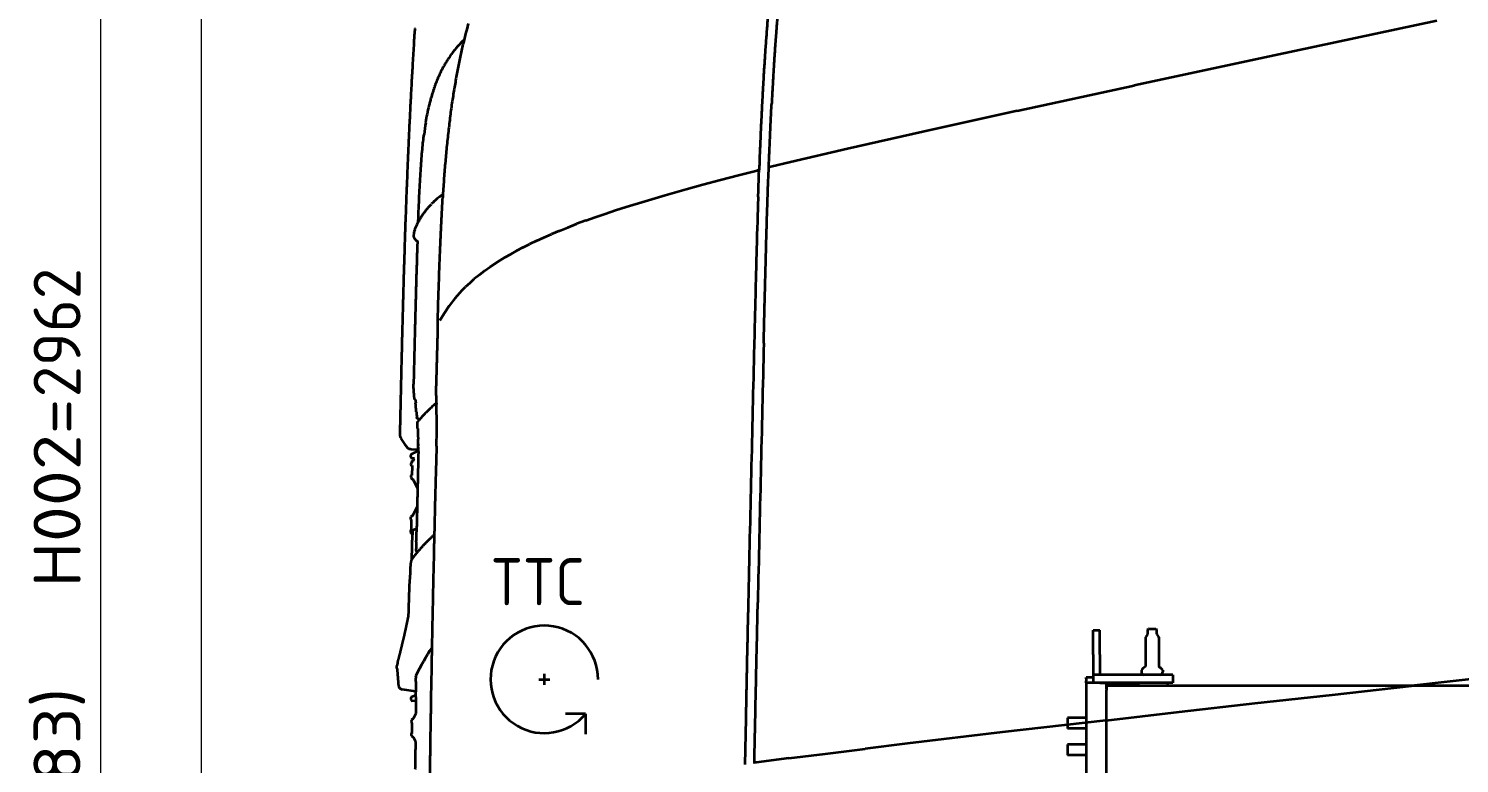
# Model space of a CAD drawing. Header units: millimetres. Extents: x 120 to 10915, y 515 to 8014.
# Drawn here: x 266 to 1331, y 5357 to 5904 of the extents above; entities that cross this region are included whole.
import ezdxf
from ezdxf.enums import TextEntityAlignment as Align

# ---------------------------------------------------------------- set-up
doc = ezdxf.new("R2010")
doc.units = ezdxf.units.MM
doc.layers.get('0').update_dxf_attribs({"lineweight": 13})
for name, color, linetype, lineweight in [('201_Dimensions', 7, 'Continuous', 13), ('204_Chassis_mid_side_view', 7, 'Continuous', 13), ('206_Cab_side_and_top_view', 7, 'Continuous', 13)]:
    doc.layers.add(name, color=color, linetype=linetype, lineweight=lineweight)
doc.styles.get("Standard").update_dxf_attribs({"font": 'isocp.shx'})

# ---------------------------------------------------------------- blocks, each defined once
blk = doc.blocks.new('2494460')
at = {"layer": '201_Dimensions', "color": 2, "lineweight": 35}
for p, q in [((650, 1524), (650, 1516)), ((646, 1520), (654, 1520)), ((680.641778, 1494.288496), (665.641778, 1494.288496)), ((680.641778, 1494.288496), (680.641778, 1479.288496))]:
    blk.add_line(p, q, dxfattribs=at)
blk.add_arc((650, 1520), 40, 0, 320, dxfattribs=at)
at = {"layer": '201_Dimensions', "color": 2, "lineweight": 5}
blk.add_point((650, 1520), dxfattribs=at)
at = {"layer": '201_Dimensions', "color": 2, "lineweight": 18, "width": 0.840168}
blk.add_text('TTC', height=35, dxfattribs=at).set_placement((610, 1575.166626), (680.013977, 1575.166626), align=Align.FIT)
blk = doc.blocks.new('3356587')
at = {"layer": '204_Chassis_mid_side_view', "color": 4, "lineweight": 35}
for p, q in [((1058.2, 1538.5), (1058.2, 1556.5)), ((1058.2, 1556.5), (1063.2, 1556.5)), ((1063.2, 1538.5), (1063.2, 1556.5)), ((1098.7, 1557), (1098.7, 1553.7)), ((1099.7, 1557.7), (1099.4, 1557.5)), ((1099.7, 1557.7), (1101, 1557.7)), ((1101, 1557.7), (1104.7, 1557.7)), ((1104.7, 1557.7), (1104.9, 1557.5)), ((1105.7, 1553.7), (1105.7, 1557)), ((1098.3, 1552.4), (1097.2, 1551.3)), ((1097.2, 1551.3), (1097.2, 1529.5)), ((1098.7, 1553.7), (1098.3, 1553)), ((1098.3, 1553), (1098.3, 1552.4)), ((1105.7, 1553.7), (1106.1, 1553)), ((1106.1, 1553), (1106.1, 1552.4)), ((1106.1, 1552.4), (1107.2, 1551.3)), ((1107.2, 1551.3), (1107.2, 1529.5)), ((1058.2, 1538.5), (1058.2, 1523.4)), ((1063.2, 1538.5), (1063.2, 1523.4)), ((1117.7, 1523.4), (1058.2, 1523.4)), ((1058.2, 1523.4), (1058.2, 1517.4)), ((1094.2, 1526.8), (1094.2, 1525.6)), ((1094.2, 1526.8), (1094.2, 1526.8)), ((1094.2, 1526.8), (1094.2, 1526.8)), ((1110.2, 1526.8), (1110.2, 1525.6)), ((1110.2, 1526.8), (1110.2, 1526.8)), ((1110.2, 1526.8), (1110.2, 1525.6)), ((1110.2, 1525.6), (1110.2, 1525.5)), ((1117.7, 1523.4), (1117.7, 1517.4)), ((1058.2, 1521.4), (1053.2, 1521.4)), ((1053.2, 1520.4), (1053.2, 1521.4)), ((1053.2, 1520.4), (1053.2, 1518.8)), ((1053.2, 1518), (1053.2, 1518.8)), ((1053.2, 1517.8), (1053.2, 1518)), ((1053.2, 1517.4), (1053.2, 1517.8)), ((1063.2, 1517.4), (1053.2, 1517.4)), ((1053.2, 1517.4), (1053.2, 1437.5)), ((1117.7, 1517.4), (1058.2, 1517.4)), ((1063.2, 1517.4), (1068.2, 1517.4)), ((1068.2, 1512.7), (1068.2, 1517.4)), ((1068.2, 1515.5), (1068.2, 1516)), ((1068.2, 1515.5), (1068.2, 1512)), ((1068.2, 1515.5), (1347.7, 1515.5)), ((1068.2, 1437.5), (1068.2, 1512)), ((1069.1, 1517.4), (1092.7, 1517.4)), ((1113.7, 1517.4), (1113.7, 1515.5)), ((1039.2, 1491.5), (1039.2, 1489.4)), ((1053.2, 1491.5), (1039.2, 1491.5)), ((1039.2, 1489.4), (1039.2, 1483.5)), ((1053.2, 1483.5), (1039.2, 1483.5)), ((1039.2, 1471.5), (1039.2, 1469.4)), ((1053.2, 1471.5), (1039.2, 1471.5)), ((1039.2, 1469.4), (1039.2, 1463.5)), ((1053.2, 1463.5), (1039.2, 1463.5))]:
    blk.add_line(p, q, dxfattribs=at)
for centre, radius, start, end in [((1095.3, 1562.3), 6.31, 303.0932, 311.3271), ((1095.3, 1562.3), 6.31, 303.0933, 311.3271), ((1109.1, 1562.3), 6.31, 228.6671, 236.9009), ((1104.3, 1518.6), 13, 123.0936, 140.9667), ((1096.4, 1525.6), 2.19, 180, 269.5291), ((1100.1, 1518.6), 13, 39.0275, 56.9018), ((1108, 1525.6), 2.19, 270.4709, 360)]:
    blk.add_arc(centre, radius, start, end, dxfattribs=at)
blk = doc.blocks.new('2409089')
at = {"layer": '206_Cab_side_and_top_view', "color": 3, "lineweight": 35}
for p, q in [((1313.9, 2009.9), (1193.1, 1984.2)), ((579.9, 1983.6), (581, 1985.2)), ((1193.1, 1984.2), (1088.8, 1961.9)), ((1001.9, 1942.9), (1088.8, 1961.9)), ((1001.9, 1942.9), (931.6, 1927.3)), ((931.6, 1927.3), (875.6, 1914.6)), ((875.6, 1914.6), (833.2, 1904.8)), ((781, 1891.6), (794.4, 1895.2)), ((794.4, 1895.2), (808.3, 1898.7)), ((809.8, 1899.1), (808.3, 1898.7)), ((818.4, 1901.3), (817, 1900.9)), ((833.2, 1904.8), (818.4, 1901.3)), ((739.9, 1880.3), (755.6, 1884.8)), ((755.6, 1884.8), (768, 1888.2)), ((768, 1888.2), (781, 1891.6)), ((567.7, 1875.2), (566.1, 1873.7)), ((574.5, 1880.3), (574.4, 1880.3)), ((711, 1871.6), (725, 1875.9)), ((725, 1875.9), (739.9, 1880.3)), ((556.1, 1859.9), (556.3, 1864.2)), ((680.8, 1861.3), (687.9, 1863.9)), ((687.9, 1863.9), (695.3, 1866.4)), ((695.3, 1866.4), (703, 1869)), ((703, 1869), (711, 1871.6)), ((553, 1849.2), (553.1, 1852.7)), ((661.3, 1853.8), (655.3, 1851.3)), ((661.3, 1853.8), (667.5, 1856.3)), ((667.5, 1856.3), (674, 1858.8)), ((680.8, 1861.3), (674, 1858.8)), ((553.8, 1847.5), (554.1, 1847.1)), ((634, 1841.3), (638.9, 1843.8)), ((644.1, 1846.2), (638.9, 1843.8)), ((644.1, 1846.2), (649.6, 1848.7)), ((649.6, 1848.7), (655.3, 1851.3)), ((609.8, 1826.9), (616.9, 1831.6)), ((620.8, 1834), (616.9, 1831.6)), ((620.8, 1834), (625, 1836.4)), ((629.4, 1838.8), (625, 1836.4)), ((634, 1841.3), (629.4, 1838.8)), ((601.5, 1820.8), (597.8, 1817.9)), ((605.5, 1823.9), (601.5, 1820.8)), ((605.5, 1823.9), (609.8, 1826.9)), ((588.6, 1809.2), (591.4, 1812)), ((594.5, 1814.9), (591.4, 1812)), ((594.5, 1814.9), (597.8, 1817.9)), ((583.4, 1803.4), (579.1, 1797.8)), ((588.6, 1809.2), (583.4, 1803.4)), ((575.4, 1792.3), (572.3, 1786.9)), ((579.1, 1797.8), (575.4, 1792.3)), ((553.7, 1728.3), (554.1, 1728.1)), ((554.8, 1719), (554.9, 1717.5)), ((556.4, 1713.8), (557.4, 1713.6)), ((555.7, 1709.1), (555.6, 1710.8)), ((550.6, 1685.5), (550.6, 1686.6)), ((550.9, 1691.3), (555.8, 1691.1)), ((553.5, 1684.4), (551.5, 1684.5)), ((552, 1682.2), (552.4, 1682.2)), ((552.4, 1682.2), (552.5, 1682.5)), ((552.5, 1682.5), (553, 1683.5)), ((553, 1683.5), (553.5, 1684.4)), ((551.6, 1678.2), (551.5, 1672.5)), ((551.5, 1672.5), (551.5, 1672)), ((551.6, 1679.1), (551.6, 1678.2)), ((551.9, 1668.9), (552.4, 1668.9)), ((552.3, 1668.9), (552.7, 1668.1)), ((552.7, 1668.1), (555.4, 1662.4)), ((555.4, 1662.4), (555.7, 1661.8)), ((551.6, 1641.6), (552, 1641.6)), ((552, 1641.6), (552.1, 1641.9)), ((552.1, 1641.9), (552.7, 1642.9)), ((552.7, 1642.9), (555.4, 1648.3)), ((551.2, 1637.6), (551.2, 1638.5)), ((551.2, 1631.9), (551.2, 1637.6)), ((551.2, 1631.4), (551.2, 1631.9)), ((553.3, 1631.4), (553.3, 1631.4)), ((554.5, 1631.4), (553.3, 1631.4)), ((554.5, 1631.4), (554.5, 1631.4)), ((554.5, 1631.4), (555, 1631.4)), ((551.6, 1628.3), (552, 1628.3)), ((552.1, 1627.9), (551.9, 1628.3)), ((554.7, 1622.3), (554.7, 1620.5)), ((554.6, 1617.9), (554.5, 1616.1)), ((801.7, 1577.5), (801.7, 1575.8)), ((554.3, 1522.1), (554.3, 1521)), ((554.5, 1510.9), (544.2, 1512.5)), ((1236.2, 1508.6), (1295.1, 1515.2)), ((1355, 1521.9), (1295.1, 1515.2)), ((550.8, 1506.1), (550.8, 1505)), ((554.6, 1503.8), (551.7, 1504)), ((554.6, 1503.9), (554.5, 1510.6)), ((1122.2, 1495.8), (1178.5, 1502.2)), ((1178.5, 1502.2), (1236.2, 1508.6)), ((552.2, 1490.5), (552.5, 1490.6)), ((552.5, 1490.6), (553, 1491.4)), ((553, 1491.4), (554.7, 1494.9)), ((1067.7, 1489.5), (1122.2, 1495.8)), ((551.8, 1486.5), (551.8, 1487.4)), ((551.8, 1480.8), (551.8, 1486.5)), ((551.8, 1480.4), (551.8, 1480.8)), ((990.9, 1480.6), (920.3, 1472.2)), ((1067.7, 1489.5), (990.9, 1480.6)), ((552.2, 1477.3), (552.6, 1477.3)), ((552.9, 1476.4), (552.5, 1477.3)), ((554.4, 1473.5), (552.9, 1476.4)), ((920.3, 1472.2), (888.6, 1468.3)), ((831.9, 1461.3), (807.6, 1458.1)), ((831.9, 1461.3), (859, 1464.7)), ((859, 1464.7), (888.6, 1468.3)), ((807.6, 1458.1), (806.3, 1458))]:
    blk.add_line(p, q, dxfattribs=at)
for points in [[(808.3, 1854.7, 0.000914), (807.7, 1833.2)], [(807.7, 1833.2, 0.000347), (807.3, 1817)], [(807.3, 1817, 0.000376), (806.1, 1768.4)], [(553.7, 1782.1, 0.000908), (552.8, 1740.9)], [(806.1, 1768.4, 0.000498), (801.7, 1577.5)], [(813.3, 1770.2, 0.000503), (808.8, 1577.3)], [(569.4, 1732.2, 0.000301), (569.7, 1724.8)], [(569.8, 1693.6, 0.000289), (569.3, 1675.6)], [(799.8, 1486.9, 0.000242), (799.2, 1456.6)]]:
    blk.add_lwpolyline(points, format="xyb", dxfattribs=at)
for centre, radius, start, end in [((643.3, 1940.5), 76.7, 133.7604, 144.3307), ((710.3, 1911.9), 150.3, 166.6056, 171.4276), ((1000.6, 1867.8), 443.8, 171.3854, 172.533), ((-1402.6, 1986.8), 2221.3, 357.5334, 357.7938), ((240, 1902.6), 569.6, 357.6278, 358.2738), ((-131.1, 1911.3), 940.8, 358.4307, 358.641), ((607.7, 1834.1), 57.4, 127.0206, 134.2791), ((573.8, 1879.1), 1.04, 100.3697, 126.9952), ((566.8, 1914.4), 35, 281.2233, 282.4943), ((3308.6, 1781.6), 2501.4, 177.7671, 177.8947), ((3737, 1766.4), 2930, 177.9085, 178.2728), ((554.4, 1852.6), 1.28, 158.5756, 176.7872), ((555.4, 1848), 1.61, 213.5464, 246.7583), ((596.1, 1945.3), 107.1, 247.2939, 247.8668), ((538.3, 1846.4), 17.4, 357.9038, 359.2531), ((1049.1, 1769.1), 478.7, 178.1884, 178.6278), ((572, 1736.4), 19.3, 179.7558, 182.7348), ((860.3, 1752.9), 308.1, 183.249, 184.4148), ((415.4, 1743.5), 137.5, 358.3657, 358.9125), ((690.7, 1734.3), 136.7, 182.6181, 183.2272), ((597.9, 1729), 43.7, 183.1503, 184.2722), ((-4184.6, 1353.9), 4753.4, 4.4054, 4.4873), ((619.4, 1722.7), 64.7, 184.629, 187.0341), ((702.6, 1712.1), 146.9, 182.1123, 182.9386), ((613.2, 1741.1), 81.4, 210.9116, 216.0414), ((304.8, 1689.6), 251.5, 359.9779, 2.0594), ((551.6, 1686.6), 1.01, 116.9438, 179.5268), ((551.6, 1685.5), 1.01, 179.5231, 265.9937), ((552, 1681.2), 1, 94, 163.0915), ((551.7, 1680), 1, 166.9619, 260.8089), ((551.7, 1671), 1, 96.3723, 191.9364), ((568.1, 1676.2), 17.8, 162.956, 166.954), ((568.1, 1674.5), 17.7, 191.9482, 195.9377), ((552, 1669.9), 1, 195.8071, 266.0003), ((567.5, 1635.7), 17.6, 163.0518, 167.0984), ((551.4, 1639.4), 1, 167.1061, 260.7541), ((551.7, 1640.6), 1, 94, 163.1883), ((551.4, 1630.4), 1, 96.6168, 192.0599), ((567.8, 1633.9), 17.8, 192.0726, 196.0561), ((551.7, 1629.3), 1, 195.9246, 266.0002), ((-245.9, 1648.4), 801.1, 358.13, 358.6686), ((1182.4, 1603.1), 627.9, 178.4177, 178.6517), ((624.3, 1559.6), 88.2, 143.6314, 145.0712), ((562.2, 1605.4), 11, 141.1007, 144.0204), ((1199.7, 1558.5), 650.9, 175.8395, 178.1173), ((118.6, 1576.2), 430.4, 358.6815, 358.7975), ((768, 1415.9), 238.8, 147.637, 153.4438), ((1115.7, 1570), 576.8, 184.1739, 185.4262), ((555.4, 1522.1), 1.18, 152.2301, 179.8211), ((544.7, 1515.7), 3.2, 185.4268, 260.9999), ((649.5, 1521.5), 95.3, 180.3021, 181.7855), ((551.8, 1506.1), 1, 105.6332, 179.8845), ((551.8, 1505), 1, 179.8871, 265.9998), ((546.6, 1521.1), 14.8, 289.1129, 302.0861), ((552.2, 1489.5), 1, 94, 163.5679), ((551.9, 1488.4), 1, 167.4521, 260.3313), ((568.2, 1484.8), 17.7, 163.4389, 167.4471), ((552, 1479.4), 1, 100.8499, 192.4309), ((568.4, 1483.1), 17.9, 192.4468, 196.4089), ((552.2, 1478.3), 1, 196.2745, 266)]:
    blk.add_arc(centre, radius, start, end, dxfattribs=at)
for points, degree, knots in [([(833.6, 2101.4), (831.7, 2089.2), (830, 2077), (828.5, 2064.7), (826.4, 2046.2), (824.7, 2027.7), (824.1, 2021.6), (823.4, 2013.8), (822.8, 2006.1), (822.7, 2004.5), (822.5, 2001.4), (822.2, 1998.3), (822.1, 1996.8), (821.3, 1986), (820.6, 1975.3), (820.1, 1966.1), (819.6, 1956.9), (819.1, 1947.7)], 5, [0, 0, 0, 0, 0, 0, 62.133475, 62.133475, 62.133475, 93.345709, 93.345709, 93.345709, 101.159918, 101.159918, 101.159918, 108.974128, 108.974128, 108.974128, 155.220186, 155.220186, 155.220186, 155.220186, 155.220186, 155.220186]), ([(817.5, 2027.4), (817.3, 2025.6), (817, 2022.1), (816.5, 2016.7), (816.1, 2011.4), (815.7, 2006.1), (815.3, 2000.7), (814.9, 1995.4), (814.5, 1990.1), (814.1, 1984.7), (813.8, 1979.4), (813.4, 1974), (813.1, 1968.7), (812.8, 1963.3), (812.5, 1958), (812.2, 1952.6), (811.9, 1947.3), (811.7, 1941.9), (811.4, 1936.6), (811.1, 1931.2), (810.9, 1925.9), (810.7, 1920.5), (810.4, 1915.2), (810.2, 1909.8), (810, 1904.4), (809.9, 1900.9), (809.8, 1899.1)], 3, [0, 0, 0, 0, 5.343155, 10.688186, 16.03499, 21.383415, 26.733358, 32.084683, 37.437297, 42.791073, 48.145919, 53.501728, 58.858421, 64.215894, 69.57408, 74.932885, 80.292256, 85.652105, 91.012371, 96.372997, 101.733945, 107.095154, 112.456592, 117.818213, 123.179994, 128.5419, 128.5419, 128.5419, 128.5419]), ([(593.4, 2007.9), (592.6, 2005), (591.1, 1999.1), (588.9, 1990.1), (586.8, 1980.6), (584.9, 1970.7), (583.1, 1960.4), (581.4, 1949.9), (579.9, 1938.9), (578.6, 1927.5), (577.3, 1915.7), (576.2, 1903.6), (575.2, 1891.2), (574.7, 1882.7), (574.4, 1878.4)], 3, [0, 0, 0, 0, 8.917438, 18.237627, 27.974461, 38.144442, 48.455097, 59.164732, 70.255803, 81.722191, 93.533783, 105.702677, 118.216849, 131.061385, 131.061385, 131.061385, 131.061385]), ([(579.9, 1983.6), (579.6, 1983.1), (579, 1982.3), (578.2, 1981.1), (577.4, 1979.9), (576.7, 1978.8), (576, 1977.6), (575.3, 1976.4), (574.6, 1975.3), (574, 1974.1), (573.4, 1973), (572.9, 1972), (572.5, 1971.1), (572.1, 1970.2), (571.7, 1969.3), (571.3, 1968.4), (570.9, 1967.5), (570.5, 1966.6), (570.1, 1965.6), (569.7, 1964.7), (569.3, 1963.7), (568.9, 1962.7), (568.6, 1961.7), (568.2, 1960.7), (567.9, 1959.7), (567.5, 1958.7), (567.2, 1957.6), (566.8, 1956.3), (566.4, 1955), (566, 1953.7), (565.6, 1952.3), (565.2, 1950.9), (564.8, 1949.5), (564.5, 1948.1), (564.3, 1947.2), (564.1, 1946.7)], 3, [0, 0, 0, 0, 1.675183, 3.047648, 4.415435, 5.778983, 7.139448, 8.497184, 9.853382, 11.208283, 12.563145, 13.552111, 14.541729, 15.531987, 16.523459, 17.516047, 18.510417, 19.506856, 20.505657, 21.55418, 22.605983, 23.661439, 24.72094, 25.78446, 26.852886, 27.926694, 29.006399, 30.376319, 31.757747, 33.151669, 34.560062, 35.984229, 37.426643, 38.889096, 40.37462, 40.37462, 40.37462, 40.37462]), ([(556.4, 1865.9), (556.5, 1869), (556.8, 1875), (557.2, 1883.8), (557.7, 1892.2), (558.2, 1900.1), (558.7, 1907.5), (559.2, 1914.1), (559.8, 1920.1), (560.3, 1923.7), (560.5, 1925.5)], 3, [0, 0, 0, 0, 9.12721, 17.973037, 26.448732, 34.437559, 41.841353, 48.544713, 54.485856, 59.699262, 59.699262, 59.699262, 59.699262]), ([(809.4, 1889), (809.5, 1889.3), (809.5, 1889.8), (809.5, 1890.6), (809.5, 1891.5), (809.5, 1892.3), (809.6, 1893.1), (809.6, 1893.9), (809.6, 1894.7), (809.6, 1895.3), (809.7, 1895.9), (809.7, 1896.5), (809.7, 1897.4), (809.8, 1898.2), (809.8, 1898.8), (809.8, 1899.1)], 3, [0, 0, 0, 0, 0.818525, 1.648713, 2.486473, 3.329959, 4.110084, 4.892659, 5.676512, 6.460818, 6.720411, 7.568844, 8.418526, 9.269568, 10.11852, 10.11852, 10.11852, 10.11852]), ([(816.2, 1881.1), (816.2, 1881.5), (816.3, 1881.9), (816.3, 1882.2), (816.3, 1883), (816.3, 1883.8), (816.3, 1884.1), (816.4, 1884.9), (816.4, 1885.7), (816.4, 1886.2), (816.4, 1887), (816.5, 1887.8), (816.5, 1888.2), (816.5, 1889.1), (816.6, 1890), (816.6, 1890.3), (816.6, 1890.8), (816.6, 1891.2)], 5, [0, 0, 0, 0, 0, 0, 1.919433, 1.919433, 1.919433, 3.956742, 3.956742, 3.956742, 5.948745, 5.948745, 5.948745, 8.052904, 8.052904, 8.052904, 10.306451, 10.306451, 10.306451, 10.306451, 10.306451, 10.306451]), ([(553.2, 1853.1), (553.3, 1853.5), (553.6, 1854.2), (554, 1855.3), (554.5, 1856.4), (554.9, 1857.5), (555.4, 1858.5), (555.9, 1859.6), (556.5, 1860.7), (557, 1861.6), (557.4, 1862.4), (557.9, 1863.2), (558.4, 1864), (559, 1864.9), (559.5, 1865.8), (560.2, 1866.7), (560.8, 1867.5), (561.5, 1868.4), (562.2, 1869.3), (562.9, 1870.2), (563.6, 1871), (564.4, 1871.9), (565.3, 1872.8), (565.8, 1873.3), (566.1, 1873.6)], 3, [0, 0, 0, 0, 1.225753, 2.374531, 3.53428, 4.704997, 5.888456, 7.082979, 8.288693, 9.505795, 10.276704, 11.052284, 12.102197, 13.161002, 14.229028, 15.306655, 16.395657, 17.495157, 18.60569, 19.727844, 20.895308, 22.076491, 23.272206, 24.483321, 24.483321, 24.483321, 24.483321]), ([(570.7, 1784.2), (570.8, 1787.5), (570.9, 1793.9), (571.2, 1803.3), (571.5, 1812.4), (571.8, 1821.1), (572.1, 1829.5), (572.4, 1837.5), (572.8, 1845.2), (573.1, 1852.6), (573.4, 1859.5), (573.7, 1866.2), (574.1, 1872.4), (574.3, 1876.5), (574.4, 1878.4)], 3, [0, 0, 0, 0, 9.790567, 19.231356, 28.322409, 37.063311, 45.459318, 53.503304, 61.1944, 68.532388, 75.516202, 82.144706, 88.417224, 94.332759, 94.332759, 94.332759, 94.332759]), ([(815.4, 1854.6), (815.5, 1857.3), (815.6, 1860.1), (815.6, 1862.7), (815.7, 1866), (815.8, 1869.2), (815.9, 1869.7), (815.9, 1871.8), (816, 1873.9), (816, 1875.5), (816.1, 1877.6), (816.2, 1879.6), (816.2, 1880.1), (816.2, 1880.6), (816.2, 1881.1)], 5, [0, 0, 0, 0, 0, 0, 13.655567, 13.655567, 13.655567, 16.295844, 16.295844, 16.295844, 24.041659, 24.041659, 24.041659, 26.509388, 26.509388, 26.509388, 26.509388, 26.509388, 26.509388]), ([(556.3, 1864.2), (556.3, 1864.3), (556.3, 1864.5), (556.3, 1864.9), (556.3, 1865.2), (556.4, 1865.4), (556.4, 1865.7), (556.4, 1865.9), (556.4, 1865.9)], 3, [0, 0, 0, 0, 0.329432, 0.647638, 0.940174, 1.22109, 1.485283, 1.724896, 1.724896, 1.724896, 1.724896]), ([(813.3, 1770.2), (813.3, 1773.7), (813.4, 1777.2), (813.5, 1780.7), (813.6, 1785.5), (813.7, 1790.2), (813.8, 1791.5), (813.8, 1793.2), (813.8, 1795), (813.9, 1795.3), (813.9, 1796.7), (813.9, 1798), (813.9, 1798.6), (814.1, 1805.3), (814.3, 1812), (814.4, 1818), (814.7, 1827.2), (814.9, 1836.4), (815, 1839.8), (815.1, 1844.1), (815.2, 1848.3), (815.2, 1848.7), (815.3, 1850.5), (815.3, 1852.2), (815.4, 1853), (815.4, 1853.8), (815.4, 1854.6)], 5, [0, 0, 0, 0, 0, 0, 17.47241, 17.47241, 17.47241, 23.937835, 23.937835, 23.937835, 26.152947, 26.152947, 26.152947, 30.614884, 30.614884, 30.614884, 59.927067, 59.927067, 59.927067, 76.713356, 76.713356, 76.713356, 81.323335, 81.323335, 81.323335, 85.404716, 85.404716, 85.404716, 85.404716, 85.404716, 85.404716]), ([(553, 1849.2), (553, 1849.2), (553, 1849.1), (553, 1849.1), (553, 1849), (553, 1848.9), (553, 1848.8), (553, 1848.7), (553.1, 1848.6), (553.1, 1848.5), (553.2, 1848.3), (553.4, 1848.1), (553.6, 1847.8), (553.7, 1847.6), (553.8, 1847.5)], 3, [0, 0, 0, 0, 0.079256, 0.159176, 0.244406, 0.332178, 0.415738, 0.50531, 0.614222, 0.74783, 0.912228, 1.156716, 1.513874, 1.89735, 1.89735, 1.89735, 1.89735]), ([(555.6, 1845.7), (555.5, 1844), (555.4, 1840.5), (555.2, 1835.3), (555.1, 1830), (554.9, 1824.7), (554.7, 1819.4), (554.6, 1814.1), (554.4, 1808.8), (554.3, 1803.4), (554.2, 1798.1), (554, 1792.8), (553.9, 1787.5), (553.8, 1783.9), (553.7, 1782.1)], 3, [0, 0, 0, 0, 5.208116, 10.464889, 15.750942, 21.052994, 26.3634, 31.67699, 36.992296, 42.30982, 47.630973, 52.957281, 58.289131, 63.62506, 63.62506, 63.62506, 63.62506]), ([(570.6, 1780.5), (570.5, 1779.3), (570.5, 1776.9), (570.4, 1773.3), (570.3, 1769.7), (570.2, 1766), (570.1, 1762.4), (570, 1758.8), (569.9, 1755.2), (569.8, 1751.6), (569.7, 1747.9), (569.6, 1744.3), (569.5, 1740.7), (569.4, 1738.3), (569.4, 1737.1)], 3, [0, 0, 0, 0, 3.628078, 7.252304, 10.874497, 14.495576, 18.115061, 21.734219, 25.35298, 28.970952, 32.588101, 36.20379, 39.819895, 43.438984, 43.438984, 43.438984, 43.438984]), ([(552.7, 1736.5), (552.7, 1736.6), (552.7, 1737), (552.7, 1737.5), (552.7, 1738), (552.8, 1738.6), (552.8, 1739.1), (552.8, 1739.4), (552.8, 1739.6)], 3, [0, 0, 0, 0, 0.501196, 1.035754, 1.580415, 2.116465, 2.634341, 3.132127, 3.132127, 3.132127, 3.132127]), ([(569.4, 1737.1), (569.4, 1737), (569.4, 1736.7), (569.4, 1736.3), (569.4, 1735.9), (569.4, 1735.4), (569.4, 1735), (569.4, 1734.6), (569.4, 1734.2), (569.4, 1733.8), (569.4, 1733.4), (569.4, 1733), (569.4, 1732.6), (569.4, 1732.3), (569.4, 1732.2)], 3, [0, 0, 0, 0, 0.396788, 0.809457, 1.230424, 1.653762, 2.07546, 2.492558, 2.903703, 3.308635, 3.708079, 4.103697, 4.497887, 4.893642, 4.893642, 4.893642, 4.893642]), ([(553.2, 1729.2), (553.2, 1729.2), (553.2, 1729.1), (553.2, 1729.1), (553.2, 1729), (553.2, 1728.9), (553.2, 1728.9), (553.2, 1728.8), (553.3, 1728.8), (553.3, 1728.7), (553.3, 1728.7), (553.4, 1728.6), (553.4, 1728.6), (553.5, 1728.5), (553.5, 1728.5), (553.5, 1728.4), (553.6, 1728.4), (553.7, 1728.3), (553.7, 1728.3), (553.7, 1728.3)], 3, [0, 0, 0, 0, 0.082836, 0.152933, 0.217708, 0.280436, 0.323228, 0.390729, 0.457667, 0.524132, 0.590194, 0.655368, 0.720177, 0.784544, 0.848711, 0.912507, 0.976134, 1.039743, 1.103781, 1.103781, 1.103781, 1.103781]), ([(569.7, 1725.7), (569, 1725.1), (567.8, 1724.1), (566.3, 1722.7), (565.2, 1721.6), (564.1, 1720.6), (563, 1719.6), (562, 1718.5), (560.8, 1717.3), (559.6, 1716), (558.3, 1714.6), (557.1, 1713.2), (556.3, 1712.3), (555.9, 1711.9)], 3, [0, 0, 0, 0, 2.742123, 4.52315, 6.052712, 7.535101, 8.971027, 10.517544, 12.06243, 13.994691, 15.916355, 17.735727, 19.463984, 19.463984, 19.463984, 19.463984]), ([(570, 1712.7), (570, 1712.9), (570, 1713.2), (570, 1713.7), (570, 1714.3), (570, 1714.8), (570, 1715.3), (570, 1715.8), (570, 1716.3), (569.9, 1716.8), (569.9, 1717.4), (569.9, 1717.9), (569.9, 1718.4), (569.9, 1718.9), (569.9, 1719.4), (569.9, 1719.9), (569.8, 1720.4), (569.8, 1720.9), (569.8, 1721.4), (569.8, 1721.8), (569.8, 1722.3), (569.8, 1722.8), (569.7, 1723.3), (569.7, 1723.8), (569.7, 1724.3), (569.7, 1724.6), (569.7, 1724.8)], 3, [0, 0, 0, 0, 0.522852, 1.044711, 1.565282, 2.084316, 2.601614, 3.117014, 3.630399, 4.141686, 4.650699, 5.157547, 5.662248, 6.164846, 6.665412, 7.164041, 7.660847, 8.155966, 8.649728, 9.14213, 9.633354, 10.123593, 10.613542, 11.102939, 11.592002, 12.080955, 12.080955, 12.080955, 12.080955]), ([(556.4, 1713.8), (556.3, 1713.8), (556.3, 1713.8), (556.2, 1713.8), (556.1, 1713.8), (556.1, 1713.9), (556, 1713.9), (555.9, 1713.9), (555.8, 1713.9), (555.8, 1714), (555.7, 1714), (555.6, 1714.1), (555.5, 1714.1), (555.4, 1714.2), (555.4, 1714.3), (555.3, 1714.4), (555.2, 1714.5), (555.2, 1714.7), (555.2, 1714.7), (555.2, 1714.8)], 3, [0, 0, 0, 0, 0.07944, 0.156645, 0.232353, 0.307243, 0.384905, 0.4655, 0.552449, 0.647849, 0.688893, 0.800654, 0.919293, 1.041644, 1.166348, 1.287957, 1.410665, 1.53437, 1.659094, 1.659094, 1.659094, 1.659094]), ([(555.6, 1710.8), (555.6, 1710.9), (555.6, 1711), (555.6, 1711.1), (555.6, 1711.2), (555.6, 1711.4), (555.7, 1711.5), (555.7, 1711.6), (555.8, 1711.7), (555.8, 1711.8), (555.9, 1711.9), (555.9, 1711.9)], 3, [0, 0, 0, 0, 0.143256, 0.280531, 0.4179, 0.548912, 0.679132, 0.802188, 0.925249, 1.039228, 1.145926, 1.145926, 1.145926, 1.145926]), ([(555.7, 1706.7), (555.7, 1706.8), (555.7, 1707.1), (555.7, 1707.5), (555.7, 1707.9), (555.7, 1708.2), (555.7, 1708.5), (555.7, 1708.8), (555.7, 1709), (555.7, 1709.1)], 3, [0, 0, 0, 0, 0.422685, 0.839109, 1.244119, 1.640373, 1.716809, 2.065876, 2.410768, 2.410768, 2.410768, 2.410768]), ([(555.8, 1704.6), (555.8, 1704.4), (555.8, 1704.1), (555.9, 1703.6), (555.9, 1703.1), (555.9, 1702.7), (555.9, 1702.2), (556, 1701.7), (556, 1701.2), (556, 1700.7), (556, 1700.2), (556.1, 1699.7), (556.1, 1699.2), (556.1, 1698.9), (556.1, 1698.7)], 3, [0, 0, 0, 0, 0.483887, 0.967081, 1.449841, 1.93203, 2.415632, 2.900257, 3.38758, 3.878399, 4.375303, 4.879598, 5.392041, 5.911571, 5.911571, 5.911571, 5.911571]), ([(569.8, 1693.6), (569.8, 1693.8), (569.8, 1694.4), (569.8, 1695.2), (569.9, 1696), (569.9, 1696.8), (569.9, 1697.5), (569.9, 1698.3), (569.9, 1699.1), (570, 1699.9), (570, 1700.7), (570, 1701.5), (570, 1702.3), (570, 1703.1), (570, 1703.9), (570, 1704.8), (570, 1705.6), (570.1, 1706.4), (570.1, 1707.2), (570.1, 1708), (570.1, 1708.8), (570.1, 1709.6), (570, 1710.3), (570, 1711.1), (570, 1711.9), (570, 1712.4), (570, 1712.7)], 3, [0, 0, 0, 0, 0.795715, 1.590894, 2.386031, 3.181518, 3.977604, 4.774569, 5.572542, 6.371577, 7.17167, 7.972714, 8.77457, 9.57705, 10.379887, 11.182814, 11.985521, 12.78767, 13.588774, 14.388542, 15.18659, 15.982526, 16.775747, 17.566048, 18.353065, 19.136452, 19.136452, 19.136452, 19.136452]), ([(542.5, 1702.7), (542.5, 1702.3), (542.5, 1701.9), (542.5, 1701.4), (542.7, 1700.7), (542.9, 1700.1), (543.1, 1699.8), (543.2, 1699.6), (543.4, 1699.3)], 5, [0, 0, 0, 0, 0, 0, 2.2157, 2.2157, 2.2157, 3.695468, 3.695468, 3.695468, 3.695468, 3.695468, 3.695468]), ([(547.4, 1693.2), (547.5, 1693.2), (547.6, 1693), (547.8, 1692.7), (548, 1692.4), (548.3, 1692.2), (548.6, 1692), (548.9, 1691.8), (549.2, 1691.6), (549.5, 1691.5), (549.9, 1691.4), (550.2, 1691.4), (550.6, 1691.4), (550.8, 1691.3), (550.9, 1691.3)], 3, [0, 0, 0, 0, 0.349109, 0.700933, 1.052875, 1.403323, 1.751822, 2.09893, 2.445833, 2.793799, 3.143599, 3.495018, 3.846585, 4.195654, 4.195654, 4.195654, 4.195654]), ([(556.2, 1695.2), (556.2, 1695.1), (556.2, 1694.9), (556.1, 1694.6), (556.1, 1694.3), (556.1, 1694), (556, 1693.7), (556, 1693.4), (556, 1693.1), (556, 1692.8), (555.9, 1692.6), (555.9, 1692.3), (555.9, 1692.1), (555.9, 1691.9), (555.8, 1691.7), (555.8, 1691.4), (555.8, 1691.3), (555.8, 1691.1), (555.7, 1690.9), (555.7, 1690.7), (555.7, 1690.6), (555.7, 1690.6)], 3, [0, 0, 0, 0, 0.317543, 0.6311, 0.940172, 1.24396, 1.542261, 1.834162, 2.119434, 2.39719, 2.667044, 2.931526, 3.165693, 3.38576, 3.597309, 3.800219, 3.993727, 4.178133, 4.352683, 4.517759, 4.65039, 4.65039, 4.65039, 4.65039]), ([(555.5, 1689.5), (555.3, 1689.5), (555.1, 1689.4), (554.7, 1689.2), (554.4, 1689.1), (554.1, 1688.9), (553.8, 1688.8), (553.5, 1688.6), (553.2, 1688.5), (553, 1688.4), (552.8, 1688.3), (552.5, 1688.2), (552.3, 1688.1), (552.2, 1688), (552, 1687.9), (551.8, 1687.8), (551.7, 1687.8), (551.6, 1687.7), (551.5, 1687.7), (551.4, 1687.6), (551.3, 1687.6), (551.3, 1687.6), (551.2, 1687.5), (551.2, 1687.5), (551.2, 1687.5), (551.2, 1687.5)], 3, [0, 0, 0, 0, 0.403349, 0.788252, 1.154818, 1.503149, 1.833338, 2.145471, 2.439625, 2.716057, 2.97516, 3.216385, 3.439859, 3.645619, 3.833694, 4.004103, 4.156859, 4.291662, 4.408639, 4.50797, 4.589611, 4.653534, 4.699699, 4.72806, 4.738571, 4.738571, 4.738571, 4.738571]), ([(555.5, 1689.5), (555.3, 1689.5), (555.1, 1689.4), (554.7, 1689.2), (554.4, 1689.1), (554.1, 1688.9), (553.8, 1688.8), (553.5, 1688.6), (553.2, 1688.5), (553, 1688.4), (552.8, 1688.3), (552.5, 1688.2), (552.3, 1688.1), (552.2, 1688), (552, 1687.9), (551.8, 1687.8), (551.7, 1687.8), (551.6, 1687.7), (551.5, 1687.7), (551.4, 1687.6), (551.3, 1687.6), (551.3, 1687.6), (551.2, 1687.5), (551.2, 1687.5), (551.2, 1687.5), (551.2, 1687.5)], 3, [0, 0, 0, 0, 0.403351, 0.788256, 1.154823, 1.503155, 1.833346, 2.14548, 2.439636, 2.71607, 2.975173, 3.216399, 3.439875, 3.645636, 3.833711, 4.004121, 4.156878, 4.291681, 4.408659, 4.50799, 4.589632, 4.653555, 4.69972, 4.728082, 4.738593, 4.738593, 4.738593, 4.738593]), ([(555.7, 1690.6), (555.7, 1690.6), (555.7, 1690.5), (555.7, 1690.4), (555.6, 1690.4), (555.6, 1690.3), (555.6, 1690.2), (555.6, 1690.1), (555.6, 1690.1), (555.6, 1690), (555.6, 1690), (555.6, 1689.9), (555.5, 1689.9), (555.5, 1689.8), (555.5, 1689.8), (555.5, 1689.7), (555.5, 1689.7), (555.5, 1689.6), (555.5, 1689.6), (555.5, 1689.6), (555.5, 1689.5), (555.4, 1689.5), (555.4, 1689.5), (555.4, 1689.5), (555.4, 1689.5), (555.4, 1689.5), (555.4, 1689.5)], 3, [0, 0, 0, 0, 0.08684, 0.170515, 0.250198, 0.326772, 0.399367, 0.468937, 0.53449, 0.59713, 0.655728, 0.711549, 0.763299, 0.812425, 0.857461, 0.900046, 0.938662, 0.975464, 1.023737, 1.064676, 1.094023, 1.120304, 1.138869, 1.155148, 1.166691, 1.175524, 1.175524, 1.175524, 1.175524]), ([(556.3, 1689.5), (556.3, 1689.3), (556.3, 1688.9), (556.3, 1688.2), (556.2, 1687.5), (556.2, 1686.9), (556.2, 1686.2), (556.2, 1685.5), (556.2, 1684.8), (556.2, 1684.2), (556.2, 1683.5), (556.2, 1682.8), (556.2, 1682.1), (556.2, 1681.5), (556.1, 1680.8), (556.1, 1680.1), (556.1, 1679.5), (556.1, 1678.8), (556.1, 1678.1), (556.1, 1677.5), (556, 1676.8), (556, 1676.2), (556, 1675.5), (556, 1674.9), (556, 1674.2), (556, 1673.8), (555.9, 1673.6)], 3, [0, 0, 0, 0, 0.664136, 1.33292, 2.005207, 2.679974, 3.3565, 4.033758, 4.711065, 5.387842, 6.063643, 6.737974, 7.410533, 8.081103, 8.749519, 9.415716, 10.079693, 10.741508, 11.401246, 12.059099, 12.715283, 13.370056, 14.023834, 14.676843, 15.329604, 15.98235, 15.98235, 15.98235, 15.98235]), ([(555.9, 1673.6), (555.9, 1673), (555.9, 1671.7), (555.9, 1669.9), (555.8, 1668.1), (555.8, 1666.2), (555.7, 1664.4), (555.7, 1662.5), (555.6, 1660.7), (555.6, 1658.9), (555.6, 1657.1), (555.5, 1655.2), (555.5, 1653.4), (555.4, 1651.6), (555.4, 1649.8), (555.3, 1647.9), (555.3, 1646.1), (555.3, 1644.3), (555.2, 1642.5), (555.2, 1640.7), (555.1, 1638.8), (555.1, 1637), (555.1, 1635.2), (555, 1633.4), (555, 1631.6), (554.9, 1630.4), (554.9, 1629.8)], 3, [0, 0, 0, 0, 1.841152, 3.680503, 5.518307, 7.354441, 9.188869, 11.021747, 12.853131, 14.683076, 16.511537, 18.338658, 20.164485, 21.989059, 23.812416, 25.634588, 27.455602, 29.275479, 31.094035, 32.911474, 34.727799, 36.543004, 38.357076, 40.169994, 41.981728, 43.792239, 43.792239, 43.792239, 43.792239]), ([(569.3, 1675.6), (569.2, 1673.1), (569.1, 1668.2), (568.9, 1660.8), (568.7, 1653.4), (568.5, 1646), (568.4, 1638.6), (568.2, 1631.1), (568, 1623.7), (567.8, 1616.3), (567.7, 1608.9), (567.5, 1601.5), (567.3, 1594.1), (567.2, 1586.7), (567, 1579.3), (566.9, 1571.9), (566.7, 1564.5), (566.6, 1557.1), (566.4, 1549.7), (566.3, 1542.3), (566.1, 1534.9), (566, 1527.5), (565.9, 1520.1), (565.7, 1512.6), (565.6, 1505.2), (565.5, 1500.3), (565.5, 1497.8)], 3, [0, 0, 0, 0, 7.402336, 14.806563, 22.212089, 29.618447, 37.025411, 44.43256, 51.839728, 59.246826, 66.653892, 74.060868, 81.467827, 88.87487, 96.282114, 103.689652, 111.097587, 118.506003, 125.914891, 133.324265, 140.734048, 148.144083, 155.554046, 162.963635, 170.372372, 177.779647, 177.779647, 177.779647, 177.779647]), ([(551.8, 1622.1), (551.8, 1622.2), (551.8, 1622.4), (551.8, 1622.7), (551.8, 1623), (551.8, 1623.3), (551.8, 1623.7), (551.9, 1624), (551.9, 1624.3), (551.9, 1624.6), (551.9, 1624.9), (551.9, 1625.2), (551.9, 1625.5), (552, 1625.8), (552, 1626.1), (552, 1626.3), (552, 1626.6), (552, 1626.9), (552, 1627.2), (552.1, 1627.4), (552.1, 1627.7), (552.1, 1627.9), (552.1, 1628.2), (552.1, 1628.5), (552.1, 1628.7), (552.1, 1628.9), (552.2, 1628.9)], 3, [0, 0, 0, 0, 0.328096, 0.653526, 0.976054, 1.295469, 1.611585, 1.924244, 2.233305, 2.538655, 2.840366, 3.138195, 3.432086, 3.721999, 4.007912, 4.289818, 4.567724, 4.841651, 5.111845, 5.378138, 5.640582, 5.899243, 6.154419, 6.405961, 6.653953, 6.898485, 6.898485, 6.898485, 6.898485]), ([(552.2, 1628.9), (552.2, 1629), (552.2, 1629.1), (552.2, 1629.2), (552.2, 1629.4), (552.2, 1629.5), (552.2, 1629.7), (552.2, 1629.8), (552.2, 1629.9), (552.2, 1630), (552.3, 1630.2), (552.3, 1630.3), (552.3, 1630.4), (552.3, 1630.4)], 3, [0, 0, 0, 0, 0.144555, 0.289922, 0.434428, 0.574852, 0.711103, 0.841192, 0.964388, 1.079947, 1.242474, 1.388701, 1.480733, 1.480733, 1.480733, 1.480733]), ([(552.3, 1630.4), (552.3, 1630.5), (552.3, 1630.5), (552.3, 1630.6), (552.4, 1630.7), (552.4, 1630.8), (552.4, 1630.9), (552.5, 1630.9), (552.5, 1631), (552.6, 1631.1), (552.6, 1631.1), (552.7, 1631.2), (552.8, 1631.2), (552.8, 1631.3), (552.9, 1631.3), (553, 1631.4), (553.1, 1631.4), (553.1, 1631.4), (553.2, 1631.4), (553.3, 1631.4), (553.3, 1631.4)], 3, [0, 0, 0, 0, 0.110737, 0.221273, 0.319315, 0.416249, 0.444497, 0.586676, 0.668154, 0.748739, 0.827874, 0.906646, 0.985117, 1.063512, 1.142034, 1.220693, 1.300151, 1.379921, 1.463157, 1.543455, 1.543455, 1.543455, 1.543455]), ([(551.5, 1609.4), (551.5, 1609.6), (551.5, 1610.1), (551.5, 1610.8), (551.5, 1611.5), (551.5, 1612.1), (551.5, 1612.8), (551.5, 1613.5), (551.6, 1614.1), (551.6, 1614.7), (551.6, 1615.3), (551.6, 1615.9), (551.6, 1616.5), (551.6, 1617), (551.6, 1617.5), (551.6, 1618), (551.6, 1618.4), (551.7, 1618.9), (551.7, 1619.3), (551.7, 1619.7), (551.7, 1620), (551.7, 1620.3), (551.7, 1620.7), (551.7, 1621), (551.7, 1621.3), (551.7, 1621.5), (551.8, 1621.8), (551.8, 1622), (551.8, 1622.1)], 3, [0, 0, 0, 0, 0.701072, 1.39687, 2.085751, 2.765871, 3.435055, 4.09108, 4.731713, 5.354752, 5.958017, 6.539633, 7.097971, 7.631738, 8.139991, 8.622199, 9.078252, 9.508345, 9.91313, 10.293508, 10.650908, 10.986934, 11.303609, 11.603377, 11.888731, 12.163067, 12.429191, 12.691637, 12.691637, 12.691637, 12.691637]), ([(568.1, 1627.6), (567.6, 1627.1), (566.5, 1626.1), (564.9, 1624.6), (563.2, 1622.9), (561.5, 1621.2), (560, 1619.6), (558.5, 1618), (557.1, 1616.4), (555.8, 1614.9), (554.6, 1613.6), (553.9, 1612.7), (553.6, 1612.3)], 3, [0, 0, 0, 0, 2.151631, 4.324723, 6.785261, 9.161108, 11.431501, 13.596485, 15.746459, 17.803801, 19.473328, 21.08127, 21.08127, 21.08127, 21.08127]), ([(552, 1610.1), (551.9, 1610), (551.7, 1609.7), (551.5, 1609.4), (551.3, 1609.1), (551.1, 1608.7), (551, 1608.4), (550.9, 1608.1), (550.8, 1607.7), (550.7, 1607.4), (550.6, 1607), (550.6, 1606.6), (550.5, 1606.2), (550.5, 1605.9), (550.5, 1605.8)], 3, [0, 0, 0, 0, 0.4332, 0.839976, 1.222539, 1.586391, 1.938552, 2.286483, 2.638129, 3.001124, 3.377771, 3.776798, 4.201335, 4.652715, 4.652715, 4.652715, 4.652715]), ([(554.5, 1616.1), (554.5, 1616.1), (554.5, 1616.1), (554.5, 1616), (554.6, 1615.9), (554.6, 1615.9), (554.6, 1615.8), (554.6, 1615.7), (554.6, 1615.7), (554.7, 1615.6), (554.7, 1615.6), (554.7, 1615.5), (554.8, 1615.4), (554.8, 1615.4), (554.8, 1615.3), (554.9, 1615.3), (554.9, 1615.2), (555, 1615.2), (555, 1615.2), (555.1, 1615.1), (555.1, 1615.1)], 3, [0, 0, 0, 0, 0.065789, 0.132033, 0.198755, 0.265722, 0.332904, 0.4002, 0.467645, 0.535097, 0.602633, 0.670083, 0.737586, 0.80493, 0.872242, 0.939338, 1.006333, 1.073087, 1.139675, 1.206043, 1.206043, 1.206043, 1.206043]), ([(556, 1615.2), (555.9, 1615.2), (555.8, 1615.2), (555.7, 1615.1), (555.6, 1615.1), (555.5, 1615.1), (555.4, 1615.1), (555.3, 1615.1), (555.2, 1615.1), (555.2, 1615.1), (555.1, 1615.1), (555.1, 1615.1), (555.1, 1615.1), (555.1, 1615.1), (555.1, 1615.1)], 5, [0, 0, 0, 0, 0, 0, 0.833051, 0.833051, 0.833051, 1.653926, 1.653926, 1.653926, 2.401425, 2.401425, 2.401425, 2.630181, 2.630181, 2.630181, 2.630181, 2.630181, 2.630181]), ([(549.1, 1579.9), (549.1, 1579.7), (549.1, 1579.4), (549.1, 1578.8), (549.1, 1578.3), (549.1, 1577.7), (549.1, 1577.2), (549, 1576.6), (549, 1576.1), (549, 1575.6), (549, 1575), (549, 1574.5), (549, 1573.9), (548.9, 1573.4), (548.9, 1572.9), (548.9, 1572.3), (548.9, 1571.8), (548.9, 1571.3), (548.9, 1570.8), (548.9, 1570.2), (548.9, 1569.7), (548.9, 1569.2), (548.8, 1568.7), (548.8, 1568.2), (548.8, 1567.7), (548.8, 1567.4), (548.8, 1567.2)], 3, [0, 0, 0, 0, 0.547141, 1.093692, 1.639619, 2.184875, 2.729406, 3.273148, 3.816027, 4.35796, 4.898262, 5.437403, 5.975263, 6.511707, 7.045935, 7.578409, 8.108936, 8.637296, 9.162179, 9.684344, 10.20286, 10.717977, 11.228127, 11.734014, 12.233934, 12.728515, 12.728515, 12.728515, 12.728515]), ([(801.7, 1575.8), (801.6, 1574.6), (801.6, 1572.1), (801.5, 1568.4), (801.4, 1564.7), (801.3, 1561), (801.2, 1557.3), (801.2, 1553.6), (801.1, 1549.9), (801, 1546.1), (800.9, 1542.2), (800.8, 1538.2), (800.7, 1534.3), (800.7, 1530.5), (800.6, 1526.9), (800.5, 1523.4), (800.4, 1519.9), (800.4, 1516.4), (800.3, 1512.8), (800.2, 1509.1), (800.1, 1505.4), (800.1, 1501.6), (800, 1497.9), (799.9, 1494.2), (799.8, 1490.5), (799.8, 1488.1), (799.8, 1486.9)], 3, [0, 0, 0, 0, 3.71104, 7.422427, 11.133766, 14.844807, 18.555433, 22.265619, 25.975435, 29.684996, 33.648601, 37.612314, 41.576361, 45.540908, 48.99759, 52.454721, 55.91226, 59.370048, 63.082131, 66.793728, 70.504183, 74.212641, 77.918024, 81.61901, 85.314016, 89.001134, 89.001134, 89.001134, 89.001134]), ([(806.9, 1486.8), (807, 1490.3), (807, 1493.8), (807.1, 1497.2), (807.2, 1504.2), (807.4, 1511.1), (807.5, 1514.5), (807.6, 1519.8), (807.7, 1525), (807.7, 1526.8), (807.8, 1530.5), (807.9, 1534.2), (807.9, 1535.8), (808.1, 1543.3), (808.3, 1550.8), (808.4, 1556.5), (808.5, 1563.1), (808.7, 1569.7), (808.7, 1570.4), (808.7, 1572.3), (808.8, 1574.2), (808.8, 1575.2), (808.8, 1576.2), (808.8, 1577.1), (808.8, 1577.2), (808.8, 1577.2), (808.8, 1577.3)], 5, [0, 0, 0, 0, 0, 0, 17.578896, 17.578896, 17.578896, 34.940501, 34.940501, 34.940501, 43.935455, 43.935455, 43.935455, 53.535629, 53.535629, 53.535629, 81.746491, 81.746491, 81.746491, 86.801763, 86.801763, 86.801763, 91.503112, 91.503112, 91.503112, 91.758646, 91.758646, 91.758646, 91.758646, 91.758646, 91.758646]), ([(540.9, 1532.4), (542, 1536.5), (543, 1540.6), (544.1, 1544.7), (545, 1548.9), (546, 1553), (546, 1553.1), (546.6, 1555.7), (547.2, 1558.4), (547.7, 1561), (548.3, 1563.7), (548.8, 1566.3)], 5, [0, 0, 0, 0, 0, 0, 21.207027, 21.207027, 21.207027, 21.426293, 21.426293, 21.426293, 34.960059, 34.960059, 34.960059, 34.960059, 34.960059, 34.960059]), ([(540.9, 1532.4), (540.8, 1532.3), (540.8, 1532), (540.7, 1531.7), (540.6, 1531.3), (540.5, 1530.9), (540.4, 1530.6), (540.4, 1530.3), (540.4, 1530.2)], 3, [0, 0, 0, 0, 0.428489, 0.832038, 1.213085, 1.575652, 1.925074, 2.26765, 2.26765, 2.26765, 2.26765]), ([(540.4, 1528), (540.4, 1528.3), (540.4, 1528.6), (540.4, 1529), (540.4, 1529.4), (540.4, 1529.9), (540.4, 1530), (540.4, 1530.1), (540.4, 1530.2)], 5, [0, 0, 0, 0, 0, 0, 1.70592, 1.70592, 1.70592, 2.320722, 2.320722, 2.320722, 2.320722, 2.320722, 2.320722]), ([(554.3, 1518.5), (554.3, 1518.3), (554.3, 1517.9), (554.4, 1517.2), (554.4, 1516.6), (554.4, 1516), (554.4, 1515.4), (554.4, 1514.9), (554.4, 1514.3), (554.4, 1513.8), (554.4, 1513.2), (554.5, 1512.6), (554.5, 1511.9), (554.5, 1511.2), (554.5, 1510.8), (554.5, 1510.6)], 3, [0, 0, 0, 0, 0.661528, 1.324241, 1.987852, 2.652119, 3.110205, 3.658803, 4.207519, 4.756337, 5.305199, 5.968591, 6.632252, 7.29642, 7.961722, 7.961722, 7.961722, 7.961722]), ([(554.7, 1495.3), (554.7, 1495.5), (554.7, 1496), (554.7, 1496.7), (554.7, 1497.5), (554.7, 1498.2), (554.7, 1498.9), (554.7, 1499.6), (554.6, 1500.4), (554.6, 1501.1), (554.6, 1501.8), (554.6, 1502.5), (554.6, 1503.2), (554.6, 1503.7), (554.6, 1503.9)], 3, [0, 0, 0, 0, 0.72559, 1.450757, 2.174768, 2.897133, 3.617607, 4.336187, 5.053037, 5.768429, 6.482685, 7.196095, 7.908922, 8.62142, 8.62142, 8.62142, 8.62142]), ([(565.5, 1497.8), (565.5, 1496), (565.4, 1492.4), (565.3, 1487), (565.2, 1481.6), (565.1, 1476.1), (565.1, 1470.7), (565, 1465.3), (564.9, 1459.8), (564.8, 1454.4), (564.7, 1449), (564.7, 1443.5), (564.6, 1438.1), (564.5, 1432.7), (564.4, 1427.3), (564.4, 1421.9), (564.3, 1416.5), (564.2, 1411.1), (564.2, 1405.7), (564.1, 1400.3), (564, 1394.9), (564, 1389.5), (563.9, 1384.1), (563.9, 1378.7), (563.8, 1373.3), (563.8, 1369.7), (563.7, 1367.9)], 3, [0, 0, 0, 0, 5.401616, 10.821776, 16.254318, 21.694069, 27.136778, 32.579055, 38.018295, 43.452621, 48.880569, 54.301755, 59.716078, 65.123895, 70.525597, 75.922621, 81.316303, 86.708175, 92.099697, 97.492791, 102.889173, 108.290488, 113.698418, 119.114095, 124.538872, 129.973503, 129.973503, 129.973503, 129.973503]), ([(806.3, 1457.5), (806.3, 1459.8), (806.4, 1462), (806.4, 1464.3), (806.5, 1469), (806.6, 1473.7), (806.7, 1476.2), (806.7, 1479.2), (806.8, 1482.2), (806.8, 1482.8), (806.8, 1483.9), (806.9, 1485.1), (806.9, 1485.6), (806.9, 1486.2), (806.9, 1486.8)], 5, [0, 0, 0, 0, 0, 0, 11.336932, 11.336932, 11.336932, 23.407993, 23.407993, 23.407993, 26.282742, 26.282742, 26.282742, 29.271245, 29.271245, 29.271245, 29.271245, 29.271245, 29.271245]), ([(554, 1453.1), (554.1, 1454), (554.1, 1456.2), (554.1, 1459.7), (554.2, 1463.6), (554.3, 1467.4), (554.3, 1470.7), (554.3, 1472.8), (554.4, 1473.5)], 3, [57.900447, 57.900447, 57.900447, 57.900447, 60.720302, 64.559843, 68.404183, 72.253236, 76.106916, 78.391628, 78.391628, 78.391628, 78.391628])]:
    blk.add_open_spline(points, degree=degree, knots=knots, dxfattribs=at)
for points, degree in [([(553.8, 2004.3), (553.7, 2003.6), (553.6, 2002.9), (553.5, 2002.2), (553.4, 2001.5), (553.4, 2000.8)], 5), ([(553.4, 2000.8), (549.6, 1941.3), (546.9, 1881.7), (545.1, 1822), (543.8, 1762.4), (542.5, 1702.7)], 5), ([(817, 1901.3), (817.4, 1910.6), (817.8, 1919.9), (818.2, 1929.2), (818.6, 1938.5), (819.1, 1947.7)], 5), ([(554.7, 1494.9), (554.7, 1495), (554.7, 1495.2), (554.7, 1495.3)], 3)]:
    blk.add_open_spline(points, degree=degree, dxfattribs=at)
blk = doc.blocks.new('BLOCK30')
at = {"layer": '201_Dimensions', "color": 2, "lineweight": 18}
blk.add_line((395, 1270), (395, 3249), dxfattribs=at)
blk = doc.blocks.new('BLOCK33')
at = {"layer": '201_Dimensions', "color": 2, "lineweight": 18}
blk.add_line((320, 297), (320, 3259), dxfattribs=at)
for s, width, p, p2 in [('2962', 0.750002, (305, 1729.874878), (305, 1826.125122)), ('(H001=2983)   H002=', 0.767626, (305, 1238.873901), (305, 1728.874878))]:
    blk.add_text(s, height=35, rotation=90, dxfattribs=dict(at, width=width)).set_placement(p, p2, align=Align.FIT)

msp = doc.modelspace()

# ---------------------------------------------------------------- block references
at = {"color": 7, "lineweight": 35}
for name in ['2409089', '2494460', '3356587']:
    msp.add_blockref(name, (0, 3900), dxfattribs=at)
at = {"layer": '201_Dimensions', "lineweight": 0}
for name in ['BLOCK33', 'BLOCK30']:
    msp.add_blockref(name, (0, 3900), dxfattribs=at)

doc.saveas('drawing.dxf')
